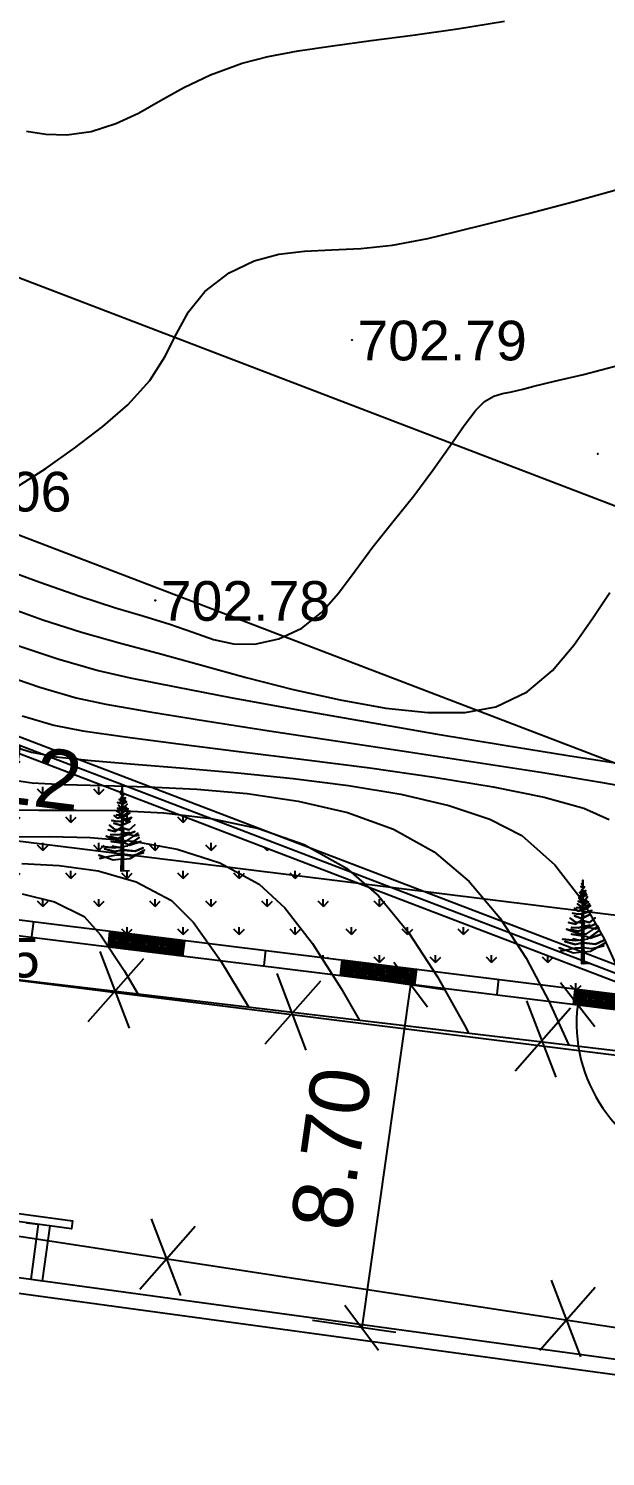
# Model space of a CAD drawing. Header units: feet. Extents: x 3381 to 683417, y 675186 to 4372291.
# Drawn here: x 682699.49 to 682714.03, y 4372000.55 to 4372036.58 of the extents above; entities that cross this region are included whole.
import ezdxf

# ---------------------------------------------------------------- set-up
doc = ezdxf.new("R2010")
doc.units = ezdxf.units.FT
doc.header["$MEASUREMENT"] = 0
doc.header["$PDMODE"] = 34
doc.header["$PDSIZE"] = 0.01
doc.layers.get('0').update_dxf_attribs({"linetype": 'CONTINUOUS'})
doc.layers.get('Defpoints').update_dxf_attribs({"linetype": 'CONTINUOUS'})
for name, color, linetype in [('0_Point_Height', 2, 'CONTINUOUS'), ('0_Point_Point', 7, 'CONTINUOUS'), ('Aqaclar', 3, 'CONTINUOUS')]:
    doc.layers.add(name, color=color, linetype=linetype)
for name, color, linetype, lineweight in [('ANA HORIZONTAL', 24, 'CONTINUOUS', 30), ('das hasar', 5, 'CONTINUOUS', 0), ('das tikili', 5, 'CONTINUOUS', 0), ('HORIZANTAL', 24, 'CONTINUOUS', 13)]:
    doc.layers.add(name, color=color, linetype=linetype, lineweight=lineweight)
doc.styles.get("Standard").update_dxf_attribs({"font": 'arial.ttf', "height": 1.5})
doc.linetypes.add('FENCELINE2', pattern='A,6.35,-2.54,[132,ltypeshp.shx,S=2.54,R=0,X=-2.54,Y=0],-2.54,25.4', length=36.83)
doc.dimstyles.new('ISO-25', dxfattribs={"dimtxt": 1.5, "dimasz": 1, "dimexe": 1.25, "dimexo": 0.625, "dimtad": 1, "dimtxsty": 'Standard', "dimblk": 'OBLIQUE', "dimcen": 2.5, "dimadec": 0, "dimazin": 0, "dimtfac": 1, "dimtmove": 0, "dimatfit": 3, "dimldrblk": 'OBLIQUE', "dimfxl": 1, "dimarcsym": 0})
pattern_1 = [(90, (1845.1116, -2920.28305), (-0.707106781, 0.707106781), [0.1875, -1.226713563]), (45, (1845.1116, -2920.283), (-0.70710678119, 0.70710678119), [0.1875, -0.8125]), (135, (1845.1116, -2920.283), (-0.70710678119, -0.70710678119), [0.1875, -0.8125])]

# ---------------------------------------------------------------- blocks, each defined once
blk = doc.blocks.new('_Oblique')
at = {"color": 0, "linetype": 'ByBlock', "lineweight": -2}
blk.add_line((-0.5, -0.5), (0.5, 0.5), dxfattribs=at)
blk = doc.blocks.new('*D49')
at = {"color": 0, "lineweight": -2, "transparency": 16777216}
for p, q in [((682682.964, 4372025.403), (682684.956, 4372030.606)), ((682684.509, 4372029.439), (682765.509, 4371998.439)), ((682763.964, 4371994.403), (682765.956, 4371999.606))]:
    blk.add_line(p, q, dxfattribs=at)
at = {"layer": 'Defpoints', "color": 0, "lineweight": 30, "transparency": 16777216}
for p in [(682682.741, 4372024.819), (682765.509, 4371998.439), (682763.741, 4371993.819)]:
    blk.add_point(p, dxfattribs=at)
at = {"color": 0, "lineweight": -2, "transparency": 16777216}
for p, rotation in [((682684.509, 4372029.439), 159.0573494500117), ((682765.509, 4371998.439), 339.0573494500117)]:
    blk.add_blockref('_Oblique', p, dxfattribs=dict(at, rotation=rotation))
at = {"color": 0, "lineweight": 25, "transparency": 16777216, "insert": (682725.555, 4372015.365), "char_height": 1.5, "attachment_point": 5, "rotation": 339.0573}
blk.add_mtext('86,73', dxfattribs=at)
blk = doc.blocks.new('*D25')
at = {"color": 0, "lineweight": -2, "transparency": 16777216}
for p, q in [((682682.964, 4372025.403), (682687.124, 4372036.272)), ((682686.677, 4372035.104), (682746.149, 4372012.344)), ((682742.436, 4372002.642), (682746.595, 4372013.511))]:
    blk.add_line(p, q, dxfattribs=at)
at = {"layer": 'Defpoints', "color": 0, "lineweight": 30, "transparency": 16777216}
for p in [(682682.741, 4372024.819), (682746.149, 4372012.344), (682742.212, 4372002.059)]:
    blk.add_point(p, dxfattribs=at)
at = {"color": 0, "lineweight": -2, "transparency": 16777216}
for p, rotation in [((682686.677, 4372035.104), 159.0573494502388), ((682746.149, 4372012.344), 339.0573494502387)]:
    blk.add_blockref('_Oblique', p, dxfattribs=dict(at, rotation=rotation))
at = {"color": 0, "lineweight": 25, "transparency": 16777216, "insert": (682716.958, 4372025.149), "char_height": 1.5, "attachment_point": 5, "rotation": 339.0573}
blk.add_mtext('63,68', dxfattribs=at)
blk = doc.blocks.new('*D27')
at = {"color": 0, "lineweight": -2, "transparency": 16777216}
for p, q in [((682678.43, 4372017.307), (682678.752, 4372019.892)), ((682678.598, 4372018.651), (682717.414, 4372013.822)), ((682717.246, 4372012.477), (682717.568, 4372015.062))]:
    blk.add_line(p, q, dxfattribs=at)
at = {"layer": 'Defpoints', "color": 0, "lineweight": 30, "transparency": 16777216}
for p in [(682678.353, 4372016.687), (682717.414, 4372013.822), (682717.169, 4372011.857)]:
    blk.add_point(p, dxfattribs=at)
at = {"color": 0, "lineweight": -2, "transparency": 16777216}
for p, rotation in [((682678.598, 4372018.651), 172.9079159847132), ((682717.414, 4372013.822), 352.9079159847132)]:
    blk.add_blockref('_Oblique', p, dxfattribs=dict(at, rotation=rotation))
at = {"color": 0, "lineweight": 25, "transparency": 16777216, "insert": (682698.194, 4372017.751), "char_height": 1.5, "attachment_point": 5, "rotation": 352.9079}
blk.add_mtext('39,12', dxfattribs=at)
blk = doc.blocks.new('*D30')
at = {"color": 0, "lineweight": -2, "transparency": 16777216}
blk.add_arc((682678.63, 4372016.248), 3.912, 242.879, 352.9349, dxfattribs=at)
at = {"layer": 'Defpoints', "color": 0, "lineweight": 30, "transparency": 16777216}
for p in [(682678.63, 4372016.248), (682678.63, 4372016.248), (682679.28, 4372012.391), (682717.144, 4372011.474), (682643.941, 4371948.521)]:
    blk.add_point(p, dxfattribs=at)
at = {"color": 0, "lineweight": -2, "transparency": 16777216}
for p, rotation in [((682682.512, 4372015.767), 82.93491798850536), ((682676.847, 4372012.766), 152.8790077977503)]:
    blk.add_blockref('_Oblique', p, dxfattribs=dict(at, rotation=rotation))
at = {"color": 0, "lineweight": 25, "transparency": 16777216, "insert": (682679.809, 4372014.02), "char_height": 1.5, "attachment_point": 5, "rotation": 27.907}
blk.add_mtext('110°', dxfattribs=at)
blk = doc.blocks.new('*D33')
at = {"color": 0, "lineweight": -2, "transparency": 16777216}
blk.add_line((682720.311, 4372010.253), (682721.79, 4372009.69), dxfattribs=at)
blk.add_arc((682717.086, 4372011.482), 3.784, 172.9349, 339.1463, dxfattribs=at)
at = {"layer": 'Defpoints', "color": 0, "lineweight": 30, "transparency": 16777216}
for p in [(682678.63, 4372016.248), (682717.144, 4372011.474), (682717.97, 4372011.145), (682719.727, 4372010.475), (682714.571, 4372008.655)]:
    blk.add_point(p, dxfattribs=at)
at = {"color": 0, "lineweight": -2, "transparency": 16777216}
for p, rotation in [((682713.331, 4372011.947), 82.93491798746089), ((682720.622, 4372010.135), 69.1462895684202)]:
    blk.add_blockref('_Oblique', p, dxfattribs=dict(at, rotation=rotation))
at = {"color": 0, "lineweight": 25, "transparency": 16777216, "insert": (682716.509, 4372009.16), "char_height": 1.5, "attachment_point": 5, "rotation": 346.0406}
blk.add_mtext('166°', dxfattribs=at)
blk = doc.blocks.new('*D34')
at = {"color": 0, "lineweight": -2, "transparency": 16777216}
for p, q in [((682685.078, 4372007.157), (682689.688, 4372041.788)), ((682689.523, 4372040.549), (682723.841, 4372035.98)), ((682719.395, 4372002.589), (682724.006, 4372037.219))]:
    blk.add_line(p, q, dxfattribs=at)
at = {"layer": 'Defpoints', "color": 0, "lineweight": 30, "transparency": 16777216}
for p in [(682723.841, 4372035.98), (682684.996, 4372006.538), (682719.313, 4372001.969)]:
    blk.add_point(p, dxfattribs=at)
at = {"color": 0, "lineweight": -2, "transparency": 16777216}
for p, rotation in [((682689.523, 4372040.549), 172.417149274753), ((682723.841, 4372035.98), 352.4171492747529)]:
    blk.add_blockref('_Oblique', p, dxfattribs=dict(at, rotation=rotation))
at = {"color": 0, "lineweight": 25, "transparency": 16777216, "insert": (682706.866, 4372039.644), "char_height": 1.5, "attachment_point": 5, "rotation": 352.4171}
blk.add_mtext('{\\fArial|b0|i0|c238|p34;34.60}', dxfattribs=at)
blk = doc.blocks.new('*D35')
at = {"color": 0, "lineweight": -2, "transparency": 16777216}
for p, q in [((682709.975, 4372012.327), (682707.881, 4372012.626)), ((682709.119, 4372012.449), (682707.885, 4372003.802)), ((682708.742, 4372003.679), (682706.648, 4372003.978))]:
    blk.add_line(p, q, dxfattribs=at)
at = {"layer": 'Defpoints', "color": 0, "lineweight": 30, "transparency": 16777216}
for p in [(682710.594, 4372012.239), (682707.885, 4372003.802), (682709.36, 4372003.591)]:
    blk.add_point(p, dxfattribs=at)
at = {"color": 0, "lineweight": -2, "transparency": 16777216}
for p, rotation in [((682709.119, 4372012.449), 81.88028171678043), ((682707.885, 4372003.802), 261.8802817167805)]:
    blk.add_blockref('_Oblique', p, dxfattribs=dict(at, rotation=rotation))
at = {"color": 0, "lineweight": 25, "transparency": 16777216, "insert": (682707.125, 4372008.322), "char_height": 1.5, "attachment_point": 5, "rotation": 81.8803}
blk.add_mtext('{\\fArial|b0|i0|c238|p34;8.70}', dxfattribs=at)
blk = doc.blocks.new('*D38')
at = {"color": 0, "lineweight": -2, "transparency": 16777216}
blk.add_arc((682693.697, 4372070.295), 7.308, 157.6168, 262.2234, dxfattribs=at)
at = {"layer": 'Defpoints', "color": 0, "lineweight": 30, "transparency": 16777216}
for p in [(682695.283, 4372081.914), (682676.742, 4372077.277, 709.272), (682686.561, 4372068.715), (682708.178, 4372064.331, 709.019), (682682.74, 4371990.068)]:
    blk.add_point(p, dxfattribs=at)
at = {"color": 0, "lineweight": -2, "transparency": 16777216}
for p, rotation in [((682686.939, 4372073.078), 67.61681356664572), ((682692.708, 4372063.054), 352.2234362133664)]:
    blk.add_blockref('_Oblique', p, dxfattribs=dict(at, rotation=rotation))
at = {"color": 0, "lineweight": 25, "transparency": 16777216, "insert": (682688.568, 4372067.343), "char_height": 1.5, "attachment_point": 5, "rotation": 299.9201}
blk.add_mtext('105°', dxfattribs=at)
blk = doc.blocks.new('*D39')
at = {"color": 0, "lineweight": -2, "transparency": 16777216}
blk.add_arc((682693.697, 4372070.295), 7.32, 262.2234, 337.6168, dxfattribs=at)
at = {"layer": 'Defpoints', "color": 0, "lineweight": 30, "transparency": 16777216}
for p in [(682695.283, 4372081.914), (682676.742, 4372077.277, 709.272), (682708.178, 4372064.331, 709.019), (682695.88, 4372063.308), (682682.74, 4371990.068)]:
    blk.add_point(p, dxfattribs=at)
at = {"color": 0, "lineweight": -2, "transparency": 16777216}
for p, rotation in [((682700.465, 4372067.507), 67.61681356690733), ((682692.706, 4372063.042), 172.223436213165)]:
    blk.add_blockref('_Oblique', p, dxfattribs=dict(at, rotation=rotation))
at = {"color": 0, "lineweight": 25, "transparency": 16777216, "insert": (682696.656, 4372065.153), "char_height": 1.5, "attachment_point": 5, "rotation": 29.9201}
blk.add_mtext('75°', dxfattribs=at)

msp = doc.modelspace()

# ---------------------------------------------------------------- hatches: boundary and pattern name
at = {"lineweight": 25}
h = msp.add_hatch(dxfattribs=at)
h.set_pattern_fill('GRASS', color=3)
h.set_pattern_definition(pattern_1)
h.paths.add_polyline_path([(682678.774, 4372016.631), (682715.512, 4372012.063), (682682.837, 4372024.568)])
h = msp.add_hatch(dxfattribs=at)
h.set_pattern_fill('GRASS', color=3)
h.set_pattern_definition(pattern_1)
edge = h.paths.add_edge_path(flags=16)
edge.add_arc((682658.082, 4371956.212), 3.56, 0, 360)
edge = h.paths.add_edge_path()
edge.add_line((682660.874, 4371958.42), (682665.412, 4371957.812))
edge.add_line((682665.412, 4371957.812), (682665.799, 4371960.701))
edge.add_line((682665.799, 4371960.701), (682658.472, 4371961.691))
edge.add_line((682658.472, 4371961.691), (682660.613, 4371977.547))
edge.add_line((682660.613, 4371977.547), (682668.986, 4371976.416))
edge.add_line((682668.986, 4371976.416), (682669.713, 4371981.799))
edge.add_line((682669.713, 4371981.799), (682665.061, 4371982.471))
edge.add_line((682665.061, 4371982.471), (682665.875, 4371988.112))
edge.add_line((682665.875, 4371988.112), (682673.997, 4371986.959))
edge.add_line((682673.997, 4371986.959), (682677.743, 4372014.074))
edge.add_line((682677.743, 4372014.074), (682677.836, 4372014.764))
edge.add_line((682677.836, 4372014.764), (682677.566, 4372014.27))
edge.add_line((682677.566, 4372014.27), (682640.028, 4371940.941))
edge.add_line((682640.028, 4371940.941), (682731.623, 4371913.064))
edge.add_line((682731.623, 4371913.064), (682763.481, 4371993.705))
edge.add_line((682763.481, 4371993.705), (682756.37, 4371996.426))
edge.add_line((682756.37, 4371996.426), (682754.616, 4371991.842))
edge.add_line((682754.616, 4371991.842), (682746.252, 4371994.776))
edge.add_arc((682905.681, 4371929.891), 172.127, 157.85455, 159.31778)
edge.add_line((682744.647, 4371990.683), (682758.012, 4371988.887))
edge.add_line((682758.012, 4371988.887), (682757.27, 4371983.639))
edge.add_line((682757.27, 4371983.639), (682743.941, 4371985.446))
edge.add_arc((682744.241, 4371982.305), 3.155, 95.4615, 167.5925)
edge.add_line((682741.16, 4371982.983), (682741.16, 4371982.028))
edge.add_line((682741.16, 4371982.028), (682742.827, 4371982.421))
edge.add_line((682742.827, 4371982.421), (682748.418, 4371981.442))
edge.add_line((682748.418, 4371981.442), (682746.468, 4371968.259))
edge.add_line((682746.468, 4371968.259), (682746.249, 4371968.259))
edge.add_line((682746.249, 4371968.259), (682741.16, 4371968.976))
edge.add_line((682741.16, 4371968.976), (682741.771, 4371974.344))
edge.add_line((682741.771, 4371974.344), (682746.874, 4371973.645))
edge.add_line((682746.874, 4371973.645), (682747.225, 4371976.207))
edge.add_line((682747.225, 4371976.207), (682742.045, 4371976.917))
edge.add_line((682742.045, 4371976.917), (682742.641, 4371982.005))
edge.add_line((682742.641, 4371982.005), (682741.06, 4371981.796))
edge.add_line((682741.06, 4371981.796), (682739.004, 4371965.83))
edge.add_line((682739.004, 4371965.83), (682747.74, 4371964.621))
edge.add_line((682747.74, 4371964.621), (682746.909, 4371957.265))
edge.add_line((682746.909, 4371957.265), (682738.126, 4371958.481))
edge.add_line((682738.126, 4371958.481), (682737.747, 4371955.83))
edge.add_line((682737.747, 4371955.83), (682731.62, 4371956.634))
edge.add_arc((682731.183, 4371946.643), 10, 87.4993, 110.7786)
edge.add_line((682727.636, 4371955.993), (682737.385, 4371954.567))
edge.add_line((682737.385, 4371954.567), (682736.758, 4371951.072))
edge.add_line((682736.758, 4371951.072), (682733.448, 4371951.598))
edge.add_line((682733.448, 4371951.598), (682733.841, 4371954.672))
edge.add_line((682733.841, 4371954.672), (682731.31, 4371955.007))
edge.add_line((682731.31, 4371955.007), (682730.905, 4371951.945))
edge.add_line((682730.905, 4371951.945), (682727.581, 4371952.385))
edge.add_line((682727.581, 4371952.385), (682727.933, 4371955.482))
edge.add_line((682727.933, 4371955.482), (682727.139, 4371955.789))
edge.add_arc((682731.353, 4371946.431), 10.263, 114.2395, 179.0096)
edge.add_line((682721.091, 4371946.608), (682720.741, 4371943.972))
edge.add_line((682720.741, 4371943.972), (682717.755, 4371944.299))
edge.add_line((682717.755, 4371944.299), (682716.874, 4371939.436))
edge.add_line((682716.874, 4371939.436), (682708.165, 4371940.649))
edge.add_line((682708.165, 4371940.649), (682708.852, 4371945.55))
edge.add_line((682708.852, 4371945.55), (682701.926, 4371946.469))
edge.add_line((682701.926, 4371946.469), (682702.361, 4371949.743))
edge.add_arc((682699.387, 4371950.138), 3, 352.4412, 442.1402)
edge.add_line((682699.797, 4371953.11), (682687.911, 4371954.75))
edge.add_line((682687.911, 4371954.75), (682686.64, 4371945.333))
edge.add_line((682686.64, 4371945.333), (682679.337, 4371946.312))
edge.add_line((682679.337, 4371946.312), (682680.591, 4371955.761))
edge.add_line((682680.591, 4371955.761), (682677.575, 4371956.183))
edge.add_line((682677.575, 4371956.183), (682676.314, 4371946.678))
edge.add_line((682676.314, 4371946.678), (682674.884, 4371946.953))
edge.add_line((682674.884, 4371946.953), (682664.163, 4371948.496))
edge.add_line((682664.163, 4371948.496), (682665.212, 4371956.326))
edge.add_line((682665.212, 4371956.326), (682661.592, 4371956.811))
edge.add_arc((682658.082, 4371956.212), 3.56, 9.688, 38.3434)
h = msp.add_hatch(dxfattribs=at)
h.set_pattern_fill('ANSI31', scale=0.3, angle=0.4649)
h.set_pattern_definition([(45.4649425098, (33153.35817, -9437.572354), (-0.02673080442278, 0.02630045807417), [])])
h.paths.add_polyline_path([(682701.538, 4372013.793), (682703.414, 4372013.558), (682703.364, 4372013.173), (682701.498, 4372013.404)])
h = msp.add_hatch(dxfattribs=at)
h.set_pattern_fill('ANSI31', scale=0.3, angle=1.0889)
h.set_pattern_definition([(46.0888578068, (80908.049073, -16251.557547), (-0.0270156095107, 0.0260078227225), [])])
h.paths.add_polyline_path([(682707.39, 4372013.081), (682709.265, 4372012.846), (682709.219, 4372012.452), (682707.353, 4372012.683)])
h = msp.add_hatch(dxfattribs=at)
h.set_pattern_fill('ANSI31', scale=0.3, angle=0.4649)
h.set_pattern_definition([(45.4649425098, (33165.085476, -9439.02581), (-0.02673080442278, 0.02630045807417), [])])
h.paths.add_polyline_path([(682713.266, 4372012.34), (682715.141, 4372012.105), (682715.092, 4372011.719), (682713.225, 4372011.951)])

# ---------------------------------------------------------------- linework, layer by layer
at = {"color": 8, "lineweight": 25}
msp.add_line((682678.951, 4372015.108, 686.5), (682722.326, 4372009.67, -687.5), dxfattribs=at)
at = {"color": 7, "lineweight": 25}
for p, q in [((682699.608, 4372014.056), (682699.564, 4372013.67)), ((682705.462, 4372013.322), (682705.418, 4372012.936)), ((682711.335, 4372012.602), (682711.291, 4372012.216))]:
    msp.add_line(p, q, dxfattribs=at)
at = {"color": 1, "lineweight": 25}
for p, q in [((682700.993, 4372011.524, -32.392), (682702.395, 4372013.113, -32.392)), ((682701.285, 4372013.293, 665.108), (682702.021, 4372011.36, -32.392)), ((682705.742, 4372012.734, 523.914), (682706.479, 4372010.801, -173.586)), ((682705.45, 4372010.965, -173.586), (682706.853, 4372012.554, -173.586)), ((682712.044, 4372012.049, 1393.634), (682712.78, 4372010.117, 696.134)), ((682711.752, 4372010.28, 696.134), (682713.154, 4372011.869, 696.134)), ((682702.288, 4372004.774), (682703.69, 4372006.363)), ((682702.58, 4372006.543, 697.5), (682703.316, 4372004.61)), ((682712.373, 4372003.231), (682713.776, 4372004.82)), ((682712.665, 4372005, 697.5), (682713.402, 4372003.067))]:
    msp.add_line(p, q, dxfattribs=at)
at = {"color": 7, "lineweight": 25}
for points in [[(682751.627, 4371998.67), (682764.001, 4371993.934), (682731.859, 4371912.574), (682639.454, 4371940.698), (682682.645, 4372025.07), (682742.284, 4372002.245)], [(682751.484, 4371998.296), (682763.481, 4371993.705), (682731.623, 4371913.064), (682640.028, 4371940.941), (682682.837, 4372024.568), (682742.141, 4372001.872)], [(682742.393, 4372001.805), (682742.568, 4372002.166), (682717.245, 4372011.848), (682678.351, 4372016.681), (682643.305, 4371948.218), (682740.854, 4371935.23), (682756.631, 4371975.146), (682756.272, 4371975.288), (682740.595, 4371935.683), (682643.941, 4371948.521), (682678.63, 4372016.248), (682717.144, 4372011.474), (682742.393, 4372001.805)], [(682701.538, 4372013.793), (682703.414, 4372013.558), (682703.365, 4372013.173), (682701.498, 4372013.406), (682701.538, 4372013.793)], [(682707.39, 4372013.081), (682709.265, 4372012.846), (682709.219, 4372012.452), (682707.353, 4372012.685), (682707.39, 4372013.081)], [(682713.266, 4372012.34), (682715.141, 4372012.105), (682715.093, 4372011.72), (682713.225, 4372011.952), (682713.266, 4372012.34)], [(682693.12, 4372007.109), (682693.174, 4372007.506), (682694.409, 4372007.337), (682694.192, 4372005.752), (682719.953, 4372002.234), (682719.087, 4371995.892), (682718.691, 4371995.947), (682718.583, 4371995.154), (682718.185, 4371995.198), (682718.362, 4371996.496), (682718.759, 4371996.442), (682719.489, 4372001.792), (682718.994, 4372001.86), (682719.007, 4372001.959), (682693.742, 4372005.409), (682693.945, 4372006.896), (682693.846, 4372006.909), (682693.859, 4372007.008), (682693.12, 4372007.109)], [(682699.435, 4372006.449), (682699.732, 4372006.408), (682699.543, 4372005.021), (682699.84, 4372004.98), (682700.029, 4372006.368)]]:
    msp.add_lwpolyline(points, dxfattribs=at)
at = {"color": 1, "lineweight": 25}
msp.add_lwpolyline([(682639.741, 4371940.819), (682682.741, 4372024.819), (682763.741, 4371993.819), (682731.741, 4371912.819)], close=True, dxfattribs=at)
at = {"color": 7, "lineweight": 25}
msp.add_lwpolyline([(682694.382, 4372007.139), (682694.409, 4372007.337), (682700.592, 4372006.493), (682700.565, 4372006.294)], close=True, dxfattribs=at)
at = {"linetype": 'Continuous', "lineweight": 25}
for points, knots in [([(682691.713, 4372146.789), (682693.534, 4372143.319), (682699.84, 4372131.301), (682709.737, 4372113.319), (682723.732, 4372094.055), (682734.503, 4372073.857), (682745.466, 4372055.972), (682754.594, 4372038.568), (682768.009, 4372020.047), (682784.609, 4372005.758), (682796.144, 4371990.921), (682804.074, 4371980.439), (682815.392, 4371968.52), (682823.641, 4371957.828), (682828.085, 4371952.068)], [0, 0, 0, 0, 11.75951, 40.72321, 61.46233, 83.054979, 109.290717, 124.392744, 141.962718, 177.533008, 189.558821, 198.276488, 216.955448, 238.768866, 238.768866, 238.768866, 238.768866]), ([(682700.374, 4372119.789), (682692.812, 4372119.509), (682692.282, 4372119.458), (682690.704, 4372119.3), (682689.667, 4372119.185), (682686.867, 4372118.797), (682685.159, 4372118.466), (682682.741, 4372117.698), (682681.933, 4372117.379), (682680.684, 4372116.757), (682680.215, 4372116.489), (682679.067, 4372115.731), (682678.396, 4372115.185), (682677.086, 4372113.961), (682676.448, 4372113.285), (682675.185, 4372111.85), (682674.559, 4372111.09), (682672.412, 4372108.469), (682670.933, 4372106.644), (682668.005, 4372103.018), (682666.556, 4372101.218), (682662.169, 4372095.795), (682659.192, 4372092.153), (682655.473, 4372087.78), (682654.989, 4372087.218), (682654.047, 4372086.108), (682653.591, 4372085.558), (682652.604, 4372084.27), (682652.106, 4372083.534), (682651.42, 4372082.215), (682651.193, 4372081.629), (682651.004, 4372080.789), (682650.966, 4372080.529), (682650.929, 4372080), (682650.931, 4372079.724), (682651.015, 4372078.615), (682651.246, 4372077.712), (682651.797, 4372076.286), (682652.042, 4372075.757), (682652.579, 4372074.737), (682652.873, 4372074.242), (682653.957, 4372072.562), (682654.849, 4372071.416), (682656.368, 4372069.425), (682656.981, 4372068.609), (682658.15, 4372066.873), (682658.706, 4372065.955), (682659.452, 4372064.401), (682659.699, 4372063.806), (682660.109, 4372062.571), (682660.27, 4372061.94), (682660.627, 4372060.026), (682660.696, 4372058.721), (682660.526, 4372056.32), (682660.325, 4372055.225), (682659.723, 4372053.114), (682659.322, 4372052.095), (682658.368, 4372050.156), (682657.816, 4372049.235), (682656.436, 4372047.22), (682655.572, 4372046.155), (682653.788, 4372044.149), (682652.867, 4372043.204), (682651.201, 4372041.497), (682650.451, 4372040.731), (682649.274, 4372039.456), (682648.829, 4372038.953), (682647.957, 4372037.917), (682647.531, 4372037.388), (682646.277, 4372035.772), (682645.472, 4372034.655), (682643.946, 4372032.446), (682643.219, 4372031.359), (682641.798, 4372029.17), (682641.103, 4372028.065), (682639.073, 4372024.722), (682637.793, 4372022.454), (682635.416, 4372017.838), (682634.32, 4372015.491), (682632.666, 4372011.488), (682632.049, 4372009.854), (682630.927, 4372006.546), (682630.418, 4372004.869), (682629.421, 4372001.287), (682628.941, 4371999.377), (682628.17, 4371996.124), (682627.864, 4371994.784), (682627.272, 4371992.111), (682626.989, 4371990.776), (682626.574, 4371988.65), (682626.424, 4371987.855), (682626.191, 4371986.467), (682626.102, 4371985.87), (682625.965, 4371984.676), (682625.916, 4371984.076), (682625.821, 4371982.268), (682625.83, 4371981.052), (682626.019, 4371977.919), (682626.299, 4371976.01), (682627.089, 4371972.203), (682627.596, 4371970.304), (682628.342, 4371967.763), (682628.536, 4371967.122), (682628.929, 4371965.844), (682629.127, 4371965.215), (682629.522, 4371964.053), (682629.717, 4371963.517), (682630.068, 4371962.643), (682630.216, 4371962.298), (682630.498, 4371961.691), (682630.63, 4371961.425), (682630.909, 4371960.881), (682631.056, 4371960.606), (682631.507, 4371959.765), (682631.823, 4371959.186), (682632.348, 4371958.114), (682632.565, 4371957.634), (682632.884, 4371956.791), (682633.002, 4371956.438), (682633.199, 4371955.719), (682633.277, 4371955.362), (682633.471, 4371954.304), (682633.548, 4371953.615), (682633.626, 4371952.873), (682633.635, 4371952.792), (682635.369, 4371948.48)], [0, 0, 0, 0, 1.519576, 1.519576, 4.558728, 4.558728, 9.930594, 9.930594, 12.837598, 12.837598, 14.698947, 14.698947, 17.596272, 17.596272, 20.493598, 20.493598, 23.430765, 23.430765, 30.540606, 30.540606, 37.650448, 37.650448, 51.870131, 51.870131, 53.943342, 53.943342, 56.016553, 56.016553, 58.839775, 58.839775, 61.186701, 61.186701, 62.257023, 62.257023, 63.327345, 63.327345, 66.426341, 66.426341, 68.26825, 68.26825, 70.110159, 70.110159, 74.62153, 74.62153, 77.595, 77.595, 80.568471, 80.568471, 82.304355, 82.304355, 84.04024, 84.04024, 87.512009, 87.512009, 90.504027, 90.504027, 93.496045, 93.496045, 96.488063, 96.488063, 100.372173, 100.372173, 104.256283, 104.256283, 107.517701, 107.517701, 109.618427, 109.618427, 111.719153, 111.719153, 115.920605, 115.920605, 119.858792, 119.858792, 123.796978, 123.796978, 131.673352, 131.673352, 139.553481, 139.553481, 144.894421, 144.894421, 150.235361, 150.235361, 156.190392, 156.190392, 160.321983, 160.321983, 164.453574, 164.453574, 166.899961, 166.899961, 168.797126, 168.797126, 170.694291, 170.694291, 174.488621, 174.488621, 180.488906, 180.488906, 186.48919, 186.48919, 188.508696, 188.508696, 190.528201, 190.528201, 192.322947, 192.322947, 193.52533, 193.52533, 194.478712, 194.478712, 195.432094, 195.432094, 197.338858, 197.338858, 198.784376, 198.784376, 199.759029, 199.759029, 200.733681, 200.733681, 202.682985, 202.682985, 202.923933, 202.923933, 202.923933, 202.923933])]:
    msp.add_open_spline(points, degree=3, knots=knots, dxfattribs=at)
at = {"layer": '0_Point_Point', "lineweight": 25}
for p in [(682707.641, 4372028.723, 702.787), (682713.835, 4372025.85, 702.255), (682702.682, 4372022.152, 702.784)]:
    msp.add_point(p, dxfattribs=at)
at = {"layer": 'ANA HORIZONTAL', "color": 32, "lineweight": 25}
for points, elevation in [([(682698.737, 4372022.988), (682699.773, 4372022.614), (682700.781, 4372022.261), (682701.674, 4372021.964), (682702.364, 4372021.761), (682703.045, 4372021.556), (682703.626, 4372021.346), (682704.15, 4372021.167), (682704.657, 4372021.056), (682705.19, 4372021.047), (682705.792, 4372021.178), (682706.379, 4372021.455), (682706.87, 4372021.849), (682707.304, 4372022.336), (682707.722, 4372022.895), (682708.163, 4372023.503), (682708.67, 4372024.138), (682709.2, 4372024.79), (682709.682, 4372025.439), (682710.109, 4372026.043), (682710.472, 4372026.561), (682710.766, 4372026.951), (682710.983, 4372027.173), (682711.221, 4372027.307), (682711.436, 4372027.37), (682711.665, 4372027.413), (682711.948, 4372027.485), (682712.226, 4372027.556), (682712.748, 4372027.68), (682713.475, 4372027.855), (682714.368, 4372028.084)], 702.5), ([(682699.326, 4372014.746), (682700.137, 4372014.546), (682700.885, 4372014.173), (682701.303, 4372013.711), (682701.896, 4372012.815), (682702.243, 4372012.227)], 697.5)]:
    msp.add_lwpolyline(points, dxfattribs=dict(at, elevation=elevation))
at = {"layer": 'Aqaclar', "color": 3, "lineweight": 25}
for points in [[(682702.034, 4372015.331), (682701.823, 4372015.323), (682701.826, 4372015.618), (682701.618, 4372015.594), (682701.409, 4372015.67), (682701.258, 4372015.724), (682701.409, 4372015.67), (682701.284, 4372015.643), (682701.409, 4372015.67), (682701.663, 4372015.724), (682701.828, 4372015.731), (682701.826, 4372015.618), (682701.872, 4372015.623), (682701.875, 4372015.325), (682701.872, 4372015.623), (682702.048, 4372015.643), (682702.214, 4372015.737), (682702.383, 4372015.781), (682702.214, 4372015.737), (682702.408, 4372015.845), (682702.214, 4372015.737), (682702.073, 4372015.7), (682701.87, 4372015.729), (682701.872, 4372015.623), (682701.87, 4372015.729), (682701.852, 4372015.732), (682701.828, 4372015.731), (682701.829, 4372015.854), (682701.827, 4372015.853), (682701.656, 4372015.813), (682701.397, 4372015.886), (682701.656, 4372015.813), (682701.827, 4372015.853), (682701.829, 4372015.854), (682701.83, 4372015.9), (682701.821, 4372015.902), (682701.606, 4372015.951), (682701.735, 4372015.921), (682701.663, 4372015.91), (682701.334, 4372015.943), (682701.663, 4372015.91), (682701.735, 4372015.921), (682701.83, 4372015.936), (682701.83, 4372015.9), (682701.83, 4372015.936), (682701.868, 4372015.942), (682701.87, 4372015.729), (682701.869, 4372015.854), (682701.871, 4372015.853), (682702.174, 4372015.821), (682702.376, 4372015.91), (682702.174, 4372015.821), (682701.869, 4372015.854), (682701.868, 4372015.942), (682701.978, 4372015.959), (682702.275, 4372016.169), (682702.013, 4372015.983), (682702.035, 4372015.975), (682702.32, 4372016.072), (682702.035, 4372015.975), (682701.928, 4372016.015), (682701.867, 4372016.025), (682701.868, 4372015.942), (682701.867, 4372016.025), (682701.831, 4372016.031), (682701.83, 4372015.936), (682701.831, 4372016.031), (682701.568, 4372016.072), (682701.831, 4372016.031), (682701.832, 4372016.08), (682701.764, 4372016.08), (682701.442, 4372016.202), (682701.764, 4372016.08), (682701.832, 4372016.08), (682701.833, 4372016.183), (682701.745, 4372016.145), (682701.536, 4372016.194), (682701.745, 4372016.145), (682701.864, 4372016.196), (682701.866, 4372016.08), (682701.832, 4372016.08), (682701.866, 4372016.08), (682701.867, 4372016.025), (682701.866, 4372016.08), (682701.947, 4372016.08), (682702.146, 4372016.213), (682702.237, 4372016.275), (682702.146, 4372016.213), (682702.168, 4372016.21), (682702.263, 4372016.226), (682702.168, 4372016.21), (682702.01, 4372016.234), (682701.983, 4372016.247), (682701.864, 4372016.196), (682701.983, 4372016.247), (682702.162, 4372016.323), (682701.983, 4372016.247), (682701.922, 4372016.275), (682702.029, 4372016.299), (682701.922, 4372016.275), (682701.852, 4372016.307), (682701.863, 4372016.302), (682701.864, 4372016.262), (682701.922, 4372016.275), (682701.864, 4372016.262), (682701.864, 4372016.196), (682701.864, 4372016.262), (682701.834, 4372016.255), (682701.833, 4372016.183), (682701.834, 4372016.255), (682701.738, 4372016.234), (682701.562, 4372016.242), (682701.738, 4372016.234), (682701.834, 4372016.255), (682701.835, 4372016.347), (682701.89, 4372016.339), (682701.863, 4372016.343), (682701.863, 4372016.302), (682701.863, 4372016.343), (682701.835, 4372016.347), (682701.663, 4372016.372), (682701.53, 4372016.477), (682701.663, 4372016.372), (682701.727, 4372016.363), (682701.663, 4372016.323), (682701.492, 4372016.364), (682701.663, 4372016.323), (682701.727, 4372016.363), (682701.836, 4372016.431), (682701.835, 4372016.347), (682701.863, 4372016.343), (682701.862, 4372016.407), (682702.023, 4372016.364), (682702.162, 4372016.485), (682702.023, 4372016.364), (682701.862, 4372016.407), (682701.861, 4372016.488), (682702.048, 4372016.574), (682701.821, 4372016.469), (682701.637, 4372016.534), (682701.821, 4372016.469), (682701.837, 4372016.477), (682701.836, 4372016.431), (682701.838, 4372016.588), (682701.821, 4372016.582), (682701.732, 4372016.574), (682701.587, 4372016.599), (682701.732, 4372016.574), (682701.821, 4372016.582), (682701.838, 4372016.588), (682701.859, 4372016.596), (682701.861, 4372016.488), (682701.859, 4372016.596), (682702.08, 4372016.671), (682701.973, 4372016.635), (682702.048, 4372016.631), (682701.896, 4372016.639), (682701.783, 4372016.696), (682701.84, 4372016.667), (682701.838, 4372016.588), (682701.859, 4372016.596), (682701.858, 4372016.69), (682701.732, 4372016.655), (682701.644, 4372016.728), (682701.732, 4372016.655), (682701.84, 4372016.684), (682701.84, 4372016.667), (682701.84, 4372016.684), (682701.941, 4372016.712), (682702.042, 4372016.793), (682701.941, 4372016.712), (682701.858, 4372016.69), (682701.858, 4372016.731), (682701.89, 4372016.728), (682702.016, 4372016.841), (682701.89, 4372016.728), (682701.858, 4372016.731), (682701.84, 4372016.732), (682701.84, 4372016.684), (682701.84, 4372016.732), (682701.701, 4372016.744), (682701.84, 4372016.732), (682701.84, 4372016.748), (682701.713, 4372016.833), (682701.84, 4372016.748), (682701.842, 4372016.859), (682701.846, 4372016.858), (682701.732, 4372016.906), (682701.846, 4372016.858), (682701.953, 4372016.922), (682701.856, 4372016.864), (682701.858, 4372016.731), (682701.857, 4372016.797), (682701.997, 4372016.89), (682701.857, 4372016.797), (682701.855, 4372016.934), (682701.915, 4372016.947), (682701.972, 4372017.012), (682701.915, 4372016.947), (682701.855, 4372016.934), (682701.843, 4372016.931), (682701.842, 4372016.859), (682701.843, 4372016.931), (682701.802, 4372016.922), (682701.751, 4372016.987), (682701.802, 4372016.922), (682701.843, 4372016.931), (682701.844, 4372017.025), (682701.732, 4372017.052), (682701.865, 4372017.02), (682701.953, 4372017.068), (682701.865, 4372017.02), (682701.854, 4372017.022), (682701.855, 4372016.934), (682701.854, 4372017.022), (682701.854, 4372017.066), (682701.934, 4372017.109), (682701.854, 4372017.066), (682701.853, 4372017.139), (682701.884, 4372017.133), (682701.853, 4372017.139), (682701.802, 4372017.149), (682701.845, 4372017.141), (682701.844, 4372017.025), (682701.844, 4372017.068), (682701.802, 4372017.076), (682701.844, 4372017.068), (682701.845, 4372017.099), (682701.77, 4372017.125), (682701.845, 4372017.099), (682701.845, 4372017.141), (682701.846, 4372017.18), (682701.821, 4372017.19), (682701.852, 4372017.178), (682701.884, 4372017.165), (682701.909, 4372017.133), (682701.896, 4372017.15), (682701.928, 4372017.173), (682701.884, 4372017.141), (682701.896, 4372017.15), (682701.884, 4372017.165), (682701.852, 4372017.178), (682701.853, 4372017.139), (682701.852, 4372017.178), (682701.851, 4372017.24), (682701.89, 4372017.271), (682701.856, 4372017.244), (682701.877, 4372017.23), (682701.856, 4372017.244), (682701.847, 4372017.25), (682701.802, 4372017.279), (682701.847, 4372017.25), (682701.847, 4372017.31), (682701.821, 4372017.344), (682701.847, 4372017.31), (682701.849, 4372017.432), (682701.851, 4372017.247), (682701.851, 4372017.24), (682701.851, 4372017.247), (682701.847, 4372017.25), (682701.847, 4372017.236), (682701.851, 4372017.24), (682701.84, 4372017.23), (682701.847, 4372017.236), (682701.846, 4372017.18)], [(682713.644, 4372012.988), (682713.433, 4372012.981), (682713.436, 4372013.275), (682713.228, 4372013.252), (682713.019, 4372013.327), (682712.868, 4372013.381), (682713.019, 4372013.327), (682712.894, 4372013.3), (682713.019, 4372013.327), (682713.273, 4372013.381), (682713.438, 4372013.388), (682713.436, 4372013.275), (682713.482, 4372013.28), (682713.485, 4372012.983), (682713.482, 4372013.28), (682713.658, 4372013.3), (682713.824, 4372013.394), (682713.993, 4372013.438), (682713.824, 4372013.394), (682714.018, 4372013.503), (682713.824, 4372013.394), (682713.683, 4372013.357), (682713.48, 4372013.387), (682713.482, 4372013.28), (682713.48, 4372013.387), (682713.462, 4372013.39), (682713.438, 4372013.388), (682713.439, 4372013.511), (682713.437, 4372013.511), (682713.266, 4372013.47), (682713.007, 4372013.543), (682713.266, 4372013.47), (682713.437, 4372013.511), (682713.439, 4372013.511), (682713.44, 4372013.557), (682713.43, 4372013.56), (682713.216, 4372013.608), (682713.345, 4372013.579), (682713.273, 4372013.568), (682712.944, 4372013.6), (682713.273, 4372013.568), (682713.345, 4372013.579), (682713.44, 4372013.593), (682713.44, 4372013.557), (682713.44, 4372013.593), (682713.478, 4372013.599), (682713.48, 4372013.387), (682713.479, 4372013.511), (682713.481, 4372013.511), (682713.784, 4372013.479), (682713.986, 4372013.568), (682713.784, 4372013.479), (682713.479, 4372013.511), (682713.478, 4372013.599), (682713.588, 4372013.616), (682713.885, 4372013.827), (682713.623, 4372013.641), (682713.645, 4372013.632), (682713.93, 4372013.73), (682713.645, 4372013.632), (682713.538, 4372013.673), (682713.477, 4372013.683), (682713.478, 4372013.599), (682713.477, 4372013.683), (682713.441, 4372013.688), (682713.44, 4372013.593), (682713.441, 4372013.688), (682713.178, 4372013.73), (682713.441, 4372013.688), (682713.442, 4372013.738), (682713.374, 4372013.738), (682713.051, 4372013.859), (682713.374, 4372013.738), (682713.442, 4372013.738), (682713.443, 4372013.84), (682713.355, 4372013.803), (682713.146, 4372013.851), (682713.355, 4372013.803), (682713.474, 4372013.854), (682713.476, 4372013.738), (682713.442, 4372013.738), (682713.476, 4372013.738), (682713.477, 4372013.683), (682713.476, 4372013.738), (682713.557, 4372013.738), (682713.756, 4372013.871), (682713.847, 4372013.932), (682713.756, 4372013.871), (682713.778, 4372013.867), (682713.873, 4372013.883), (682713.778, 4372013.867), (682713.62, 4372013.892), (682713.593, 4372013.904), (682713.474, 4372013.854), (682713.593, 4372013.904), (682713.772, 4372013.981), (682713.593, 4372013.904), (682713.532, 4372013.932), (682713.639, 4372013.956), (682713.532, 4372013.932), (682713.462, 4372013.964), (682713.473, 4372013.959), (682713.474, 4372013.919), (682713.532, 4372013.932), (682713.474, 4372013.919), (682713.474, 4372013.854), (682713.474, 4372013.919), (682713.444, 4372013.913), (682713.443, 4372013.84), (682713.444, 4372013.913), (682713.348, 4372013.892), (682713.172, 4372013.9), (682713.348, 4372013.892), (682713.444, 4372013.913), (682713.445, 4372014.005), (682713.5, 4372013.997), (682713.473, 4372014.001), (682713.473, 4372013.959), (682713.473, 4372014.001), (682713.445, 4372014.005), (682713.273, 4372014.029), (682713.14, 4372014.135), (682713.273, 4372014.029), (682713.337, 4372014.02), (682713.273, 4372013.981), (682713.102, 4372014.021), (682713.273, 4372013.981), (682713.337, 4372014.02), (682713.446, 4372014.088), (682713.445, 4372014.005), (682713.473, 4372014.001), (682713.472, 4372014.064), (682713.633, 4372014.021), (682713.772, 4372014.143), (682713.633, 4372014.021), (682713.472, 4372014.064), (682713.471, 4372014.145), (682713.658, 4372014.232), (682713.43, 4372014.126), (682713.247, 4372014.191), (682713.43, 4372014.126), (682713.447, 4372014.134), (682713.446, 4372014.088), (682713.448, 4372014.246), (682713.43, 4372014.24), (682713.342, 4372014.232), (682713.197, 4372014.256), (682713.342, 4372014.232), (682713.43, 4372014.24), (682713.448, 4372014.246), (682713.469, 4372014.253), (682713.471, 4372014.145), (682713.469, 4372014.253), (682713.689, 4372014.329), (682713.583, 4372014.292), (682713.658, 4372014.288), (682713.506, 4372014.296), (682713.393, 4372014.353), (682713.449, 4372014.325), (682713.448, 4372014.246), (682713.469, 4372014.253), (682713.468, 4372014.347), (682713.342, 4372014.313), (682713.254, 4372014.386), (682713.342, 4372014.313), (682713.45, 4372014.342), (682713.449, 4372014.325), (682713.45, 4372014.342), (682713.551, 4372014.369), (682713.652, 4372014.45), (682713.551, 4372014.369), (682713.468, 4372014.347), (682713.468, 4372014.388), (682713.5, 4372014.386), (682713.626, 4372014.499), (682713.5, 4372014.386), (682713.468, 4372014.388), (682713.45, 4372014.39), (682713.45, 4372014.342), (682713.45, 4372014.39), (682713.31, 4372014.402), (682713.45, 4372014.39), (682713.45, 4372014.405), (682713.323, 4372014.491), (682713.45, 4372014.405), (682713.452, 4372014.517), (682713.456, 4372014.515), (682713.342, 4372014.564), (682713.456, 4372014.515), (682713.563, 4372014.58), (682713.466, 4372014.521), (682713.468, 4372014.388), (682713.467, 4372014.455), (682713.607, 4372014.548), (682713.467, 4372014.455), (682713.465, 4372014.591), (682713.525, 4372014.604), (682713.582, 4372014.669), (682713.525, 4372014.604), (682713.465, 4372014.591), (682713.453, 4372014.589), (682713.452, 4372014.517), (682713.453, 4372014.589), (682713.412, 4372014.58), (682713.361, 4372014.645), (682713.412, 4372014.58), (682713.453, 4372014.589), (682713.454, 4372014.682), (682713.342, 4372014.709), (682713.475, 4372014.677), (682713.563, 4372014.726), (682713.475, 4372014.677), (682713.464, 4372014.68), (682713.465, 4372014.591), (682713.464, 4372014.68), (682713.463, 4372014.724), (682713.544, 4372014.766), (682713.463, 4372014.724), (682713.463, 4372014.797), (682713.494, 4372014.79), (682713.463, 4372014.797), (682713.412, 4372014.807), (682713.455, 4372014.798), (682713.454, 4372014.682), (682713.454, 4372014.726), (682713.412, 4372014.734), (682713.454, 4372014.726), (682713.455, 4372014.756), (682713.38, 4372014.782), (682713.455, 4372014.756), (682713.455, 4372014.798), (682713.456, 4372014.837), (682713.43, 4372014.847), (682713.462, 4372014.835), (682713.494, 4372014.823), (682713.519, 4372014.79), (682713.506, 4372014.807), (682713.538, 4372014.831), (682713.494, 4372014.799), (682713.506, 4372014.807), (682713.494, 4372014.823), (682713.462, 4372014.835), (682713.463, 4372014.797), (682713.462, 4372014.835), (682713.461, 4372014.897), (682713.5, 4372014.928), (682713.466, 4372014.901), (682713.487, 4372014.888), (682713.466, 4372014.901), (682713.457, 4372014.907), (682713.412, 4372014.936), (682713.457, 4372014.907), (682713.457, 4372014.967), (682713.43, 4372015.001), (682713.457, 4372014.967), (682713.459, 4372015.09), (682713.461, 4372014.904), (682713.461, 4372014.897), (682713.461, 4372014.904), (682713.457, 4372014.907), (682713.456, 4372014.893), (682713.461, 4372014.897), (682713.449, 4372014.888), (682713.456, 4372014.893), (682713.456, 4372014.837)]]:
    msp.add_lwpolyline(points, dxfattribs=at)
at = {"layer": 'das hasar', "color": 8, "linetype": 'FENCELINE2', "lineweight": 25, "ltscale": 0.35, "elevation": 696.134}
msp.add_lwpolyline([(682683.83, 4372014.414), (682740.978, 4372007.624)], dxfattribs=at)
at = {"layer": 'das tikili', "color": 32, "lineweight": 25}
msp.add_lwpolyline([(682692.316, 4372007.167), (682718.578, 4372003.149)], dxfattribs=at)
at = {"layer": 'HORIZANTAL', "color": 32, "linetype": 'Continuous', "lineweight": 25}
for points, elevation in [([(682699.438, 4372033.989), (682699.919, 4372033.92), (682700.447, 4372033.897), (682701.062, 4372033.982), (682701.687, 4372034.182), (682702.255, 4372034.45), (682702.81, 4372034.762), (682703.401, 4372035.092), (682704.073, 4372035.417), (682704.874, 4372035.711), (682705.523, 4372035.876), (682706.287, 4372036.018), (682707.156, 4372036.147), (682708.121, 4372036.276), (682709.172, 4372036.414), (682710.298, 4372036.574), (682711.49, 4372036.766)], 703.5), ([(682699.206, 4372025.026), (682699.921, 4372025.484), (682700.656, 4372025.998), (682701.362, 4372026.541), (682701.993, 4372027.084), (682702.547, 4372027.701), (682702.923, 4372028.302), (682703.216, 4372028.881), (682703.52, 4372029.431), (682703.93, 4372029.945), (682704.54, 4372030.418), (682705.17, 4372030.72), (682705.799, 4372030.888), (682706.446, 4372030.966), (682707.127, 4372031), (682707.86, 4372031.034), (682708.662, 4372031.114), (682709.55, 4372031.284), (682710.238, 4372031.452), (682711.095, 4372031.663), (682712.094, 4372031.916), (682713.21, 4372032.21), (682714.417, 4372032.544)], 703), ([(682698.918, 4372021.995), (682699.846, 4372021.665), (682700.819, 4372021.35), (682701.804, 4372021.072), (682702.751, 4372020.818), (682703.82, 4372020.522), (682704.969, 4372020.209), (682706.158, 4372019.906), (682707.346, 4372019.64), (682708.492, 4372019.436), (682709.555, 4372019.321), (682710.493, 4372019.321), (682711.267, 4372019.462), (682712.054, 4372019.844), (682712.698, 4372020.382), (682713.236, 4372021.018), (682713.704, 4372021.692), (682714.14, 4372022.347)], 702), ([(682699.243, 4372021.009), (682700.226, 4372020.676), (682701.244, 4372020.384), (682702.044, 4372020.201), (682703.195, 4372019.967), (682704.62, 4372019.695), (682706.239, 4372019.4), (682707.973, 4372019.093), (682709.745, 4372018.788), (682711.474, 4372018.499), (682713.084, 4372018.238), (682714.494, 4372018.019)], 701.5), ([(682698.91, 4372020.258), (682699.774, 4372019.959), (682700.684, 4372019.695), (682701.433, 4372019.535), (682702.547, 4372019.338), (682703.946, 4372019.111), (682705.551, 4372018.862), (682707.283, 4372018.6), (682709.064, 4372018.331), (682710.814, 4372018.064), (682712.453, 4372017.807), (682713.904, 4372017.568), (682715.087, 4372017.354)], 701), ([(682699.322, 4372019.242), (682700.124, 4372019.006), (682700.851, 4372018.863), (682701.923, 4372018.705), (682703.263, 4372018.532), (682704.79, 4372018.343), (682706.427, 4372018.14), (682708.094, 4372017.923), (682709.713, 4372017.691), (682711.204, 4372017.445), (682712.489, 4372017.185), (682713.489, 4372016.911), (682714.126, 4372016.624)], 700.5), ([(682698.761, 4372018.562), (682699.564, 4372018.318), (682700.181, 4372018.208), (682701.065, 4372018.112), (682702.159, 4372018.019), (682703.41, 4372017.919), (682704.763, 4372017.803), (682706.161, 4372017.661), (682707.551, 4372017.483), (682708.876, 4372017.259), (682710.083, 4372016.98), (682711.115, 4372016.635), (682711.919, 4372016.216), (682712.757, 4372015.48), (682713.444, 4372014.588), (682714.002, 4372013.608), (682714.455, 4372012.611)], 700), ([(682699.004, 4372017.629), (682699.578, 4372017.545), (682700.382, 4372017.503), (682701.371, 4372017.479), (682702.501, 4372017.45), (682703.725, 4372017.392), (682705.001, 4372017.279), (682706.282, 4372017.088), (682707.525, 4372016.796), (682708.683, 4372016.377), (682709.712, 4372015.807), (682710.599, 4372015.057), (682711.367, 4372014.144), (682712.031, 4372013.121), (682712.604, 4372012.038), (682713.098, 4372010.946), (682713.102, 4372010.936)], 699.5), ([(682698.985, 4372016.871), (682699.744, 4372016.856), (682700.678, 4372016.86), (682701.743, 4372016.849), (682702.895, 4372016.791), (682704.09, 4372016.65), (682705.287, 4372016.394), (682706.439, 4372015.988), (682707.505, 4372015.399), (682708.31, 4372014.697), (682709.074, 4372013.763), (682709.797, 4372012.655), (682710.479, 4372011.431), (682710.575, 4372011.237)], 699), ([(682699.124, 4372016.185), (682700.022, 4372016.19), (682701.039, 4372016.166), (682702.125, 4372016.074), (682703.23, 4372015.874), (682704.305, 4372015.526), (682705.298, 4372014.99), (682705.949, 4372014.391), (682706.643, 4372013.493), (682707.368, 4372012.359), (682707.819, 4372011.564)], 698.5), ([(682699.317, 4372015.511), (682700.257, 4372015.464), (682701.238, 4372015.324), (682702.202, 4372015.046), (682703.092, 4372014.582), (682703.647, 4372014.021), (682704.326, 4372013.061), (682705.034, 4372011.895)], 698)]:
    msp.add_lwpolyline(points, dxfattribs=dict(at, elevation=elevation))

# ---------------------------------------------------------------- texts
at = {"layer": '0_Point_Height', "color": 0, "lineweight": 25}
for s, p in [('702.79', (682707.777, 4372028.209, 702.787)), ('703.06', (682696.294, 4372024.395, 703.064)), ('702.78', (682702.818, 4372021.638, 702.784)), ('696.25', (682695.499, 4372012.637, 696.249))]:
    msp.add_text(s, height=1, dxfattribs=at).set_placement(p)

# ---------------------------------------------------------------- dimensions: what is measured, and where the dimension line sits
at = {"color": 222, "lineweight": 25}
for base, line1, line2, picture, middle in [((682686.561, 4372068.715), ((682695.283, 4372081.914), (682682.74, 4371990.068)), ((682676.742, 4372077.277, 709.272), (682708.178, 4372064.331, 709.019)), '*D38', (682688.568, 4372067.343)), ((682695.88, 4372063.308), ((682676.742, 4372077.277, 709.272), (682708.178, 4372064.331, 709.019)), ((682695.283, 4372081.914), (682682.74, 4371990.068)), '*D39', (682696.656, 4372065.153))]:
    dim = msp.add_angular_dim_2l(base=base, line1=line1, line2=line2, dimstyle='ISO-25', dxfattribs=at)
    dim.commit()
    dim.dimension.update_dxf_attribs({"geometry": picture, "text_midpoint": middle})
at = {"color": 7, "lineweight": 25}
for p1, p2, distance, text, picture, middle in [((682684.996, 4372006.538), (682719.313, 4372001.969), 34.311, '{\\fArial|b0|i0|c238|p34;34.60}', '*D34', (682706.866, 4372039.644)), ((682710.594, 4372012.239), (682709.36, 4372003.591), -1.49, '{\\fArial|b0|i0|c238|p34;8.70}', '*D35', (682707.125, 4372008.322))]:
    dim = msp.add_aligned_dim(p1=p1, p2=p2, distance=distance, text=text, dimstyle='ISO-25', dxfattribs=at)
    dim.commit()
    dim.dimension.update_dxf_attribs({"geometry": picture, "text_midpoint": middle})
for p2, distance, picture, middle in [((682742.212, 4372002.059), 11.012, '*D25', (682716.958, 4372025.149)), ((682763.741, 4371993.819), 4.946, '*D49', (682725.555, 4372015.365))]:
    dim = msp.add_aligned_dim(p1=(682682.741, 4372024.819), p2=p2, distance=distance, dimstyle='ISO-25', dxfattribs=at)
    dim.commit()
    dim.dimension.update_dxf_attribs({"geometry": picture, "text_midpoint": middle})
at = {"color": 3, "lineweight": 25}
dim = msp.add_aligned_dim(p1=(682678.353, 4372016.687), p2=(682717.169, 4372011.857), distance=1.98, dimstyle='ISO-25', dxfattribs=at)
dim.commit()
dim.dimension.update_dxf_attribs({"geometry": '*D27', "text_midpoint": (682698.194, 4372017.751)})
for base, line1, line2, picture, middle in [((682679.28, 4372012.391), ((682678.63, 4372016.248), (682717.144, 4372011.474)), ((682643.941, 4371948.521), (682678.63, 4372016.248)), '*D30', (682679.809, 4372014.02)), ((682714.571, 4372008.655), ((682719.727, 4372010.475), (682717.97, 4372011.145)), ((682678.63, 4372016.248), (682717.144, 4372011.474)), '*D33', (682716.509, 4372009.16))]:
    dim = msp.add_angular_dim_2l(base=base, line1=line1, line2=line2, dimstyle='ISO-25', dxfattribs=at)
    dim.commit()
    dim.dimension.update_dxf_attribs({"geometry": picture, "text_midpoint": middle})

doc.saveas('drawing.dxf')
